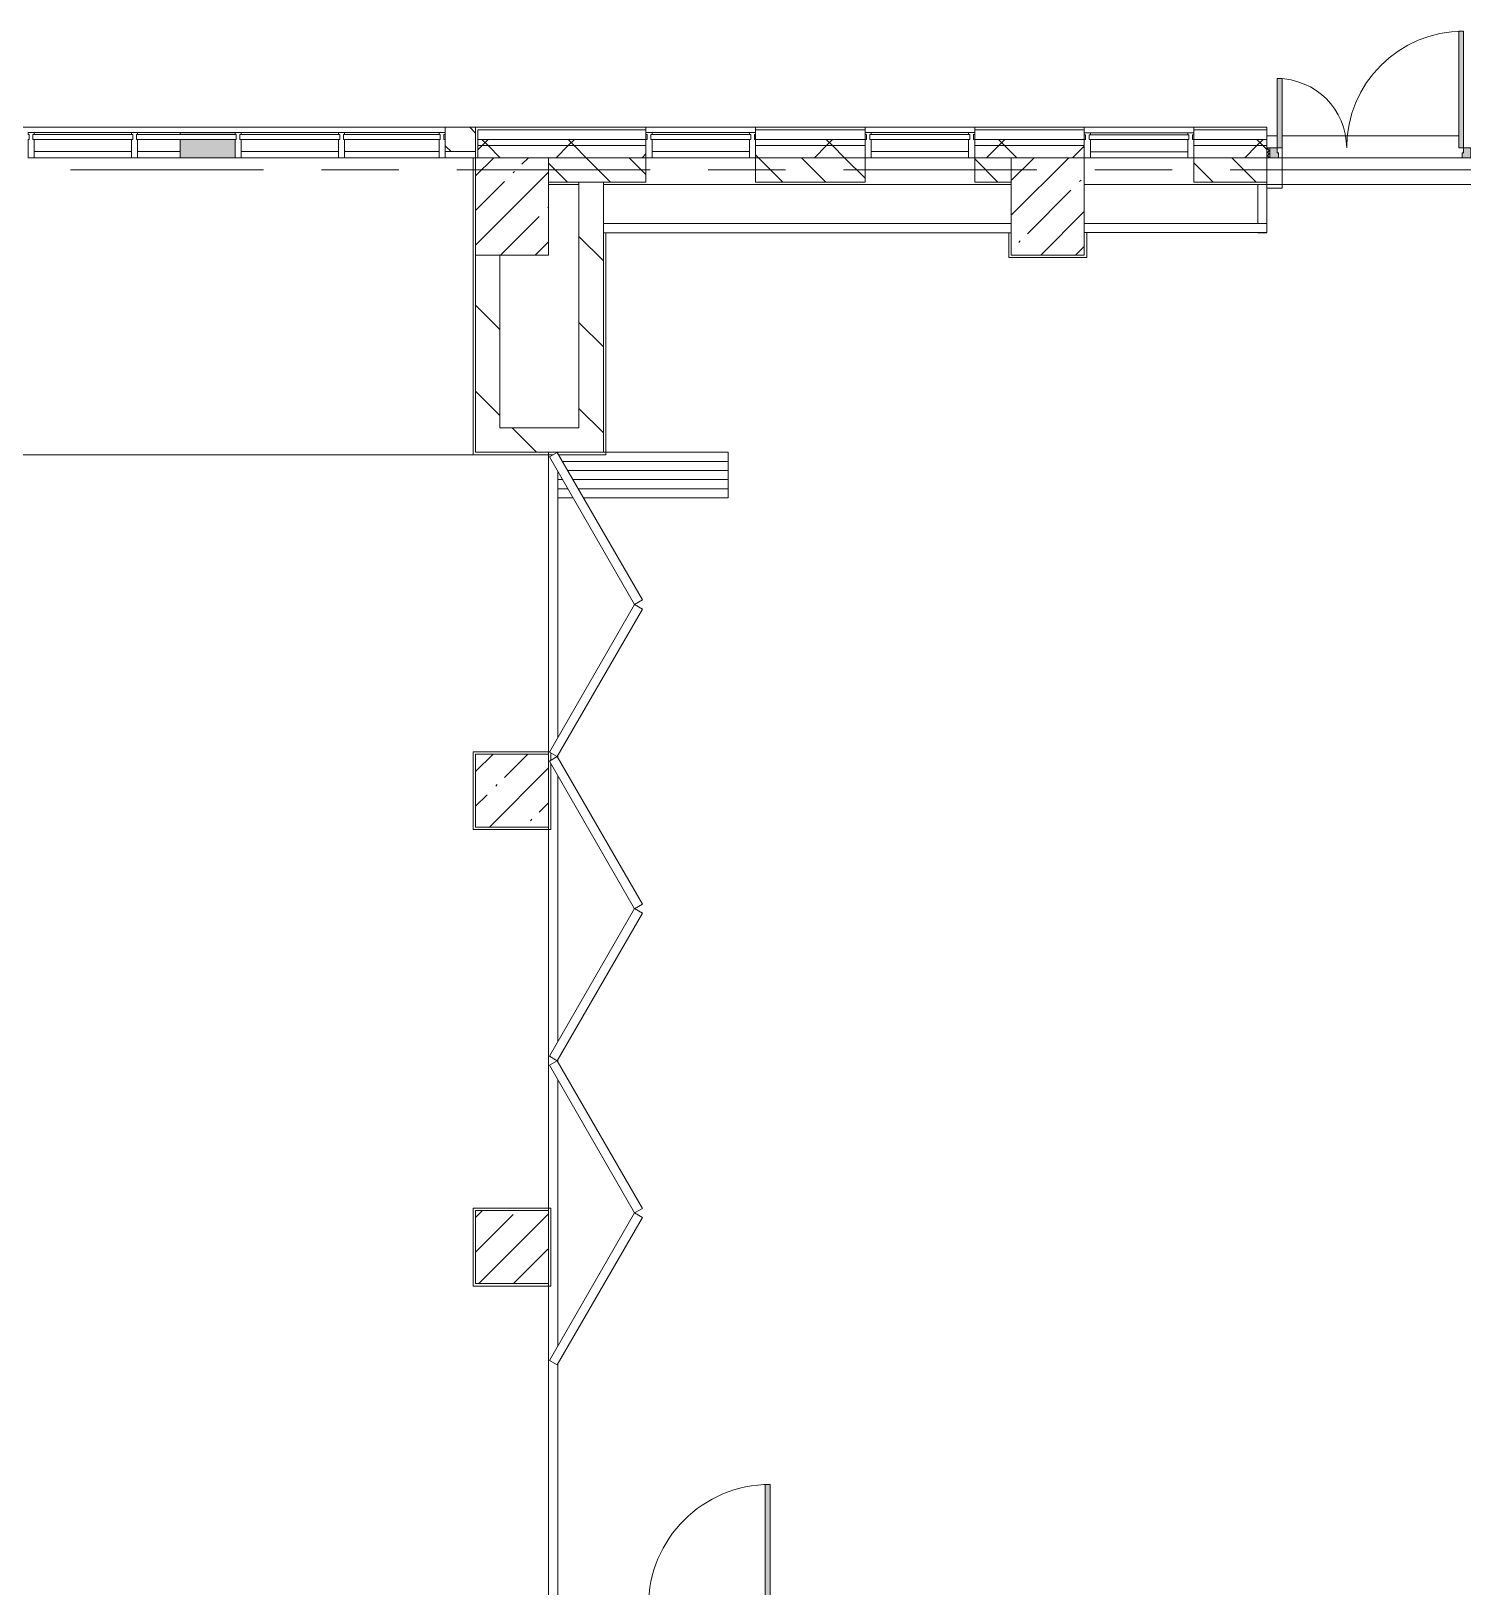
# Model space of a CAD drawing. Header units: millimetres. Extents: x 81676 to 276943, y -8553 to 29000.
# Drawn here: x 158023 to 169783, y 15358 to 28140 of the extents above; entities that cross this region are included whole.
import ezdxf

# ---------------------------------------------------------------- set-up
doc = ezdxf.new("R2010")
doc.units = ezdxf.units.MM
doc.linetypes.add('Осевая', pattern=[3175, 635, -476.25, 1587.5, -476.25])
for name, color, linetype, lineweight, true_color in [('A-DOOR-3', 7, 'Continuous', 5, 0xe2e2e2), ('A-DOOR-4', 7, 'Continuous', 5, 0xaaaaaa), ('A-DOOR-FRAM-2', 7, 'Continuous', 5, 0xe2e2e2), ('A-DOOR-FRAM-3', 7, 'Continuous', 5, 0xaaaaaa), ('A-FLOR-3', 7, 'Continuous', 5, 0xaaaaaa), ('A-GLAZ-CWMG-3', 7, 'Continuous', 5, 0x383e42)]:
    doc.layers.add(name, color=color, linetype=linetype, lineweight=lineweight, true_color=true_color)
for name, color, linetype, lineweight in [('A-GLAZ-CURT-1', 7, 'Continuous', 5), ('A-GLAZ-CWMG-2', 7, 'Continuous', 5), ('A-WALL', 7, 'Continuous', 9), ('A-WALL-6', 7, 'Continuous', 5), ('I-WALL-3', 7, 'Continuous', 5), ('S-COLS-1', 7, 'Continuous', 5), ('Оси', 7, 'Continuous', 9), ('Оси-2', 7, 'Осевая', 9)]:
    doc.layers.add(name, color=color, linetype=linetype, lineweight=lineweight)
pattern_1 = [(135, (147962.96, 0), (-176.7767, -176.7767), [])]
pattern_2 = [(135, (147962.96, 0), (-353.553, -353.553), [])]
pattern_3 = [(45, (147962.96, 0), (-353.5534, 353.5534), []), (135, (147962.96, 0), (-353.5534, -353.5534), [])]

# ---------------------------------------------------------------- blocks, each defined once
blk = doc.blocks.new('BSC_Колонна _Прямоугольная - 600х800-24078684-1_6_3_птичка')
at = {"layer": 'S-COLS-1'}
h = blk.add_hatch(dxfattribs=at)
h.set_pattern_fill('FP_53', color=256, style=0, pattern_type=2)
h.set_pattern_definition([(45, (-14010, -26700), (-285.123, 285.123), []), (45, (-13724.88, -26700), (-285.123, 285.123), [504.031, -100.806, 16.764, -84.042])])
h.paths.add_polyline_path([(-300, -400), (300, -400), (300, 400), (-300, 400), (-300, 200)])
for p, q in [((300, 400), (-300, 400)), ((-300, 400), (-300, -400)), ((300, -400), (300, 400)), ((-300, -400), (300, -400))]:
    blk.add_line(p, q, dxfattribs=at)
blk = doc.blocks.new('BSC_Колонна _Прямоугольная - 600х600-23295697-1_6_3_птичка')
at = {"layer": 'S-COLS-1'}
h = blk.add_hatch(dxfattribs=at)
h.set_pattern_fill('FP_56', color=256, style=0, pattern_type=2)
h.set_pattern_definition([(45, (-14010, -18150), (-285.123, 285.123), []), (45, (-13724.88, -18150), (-285.123, 285.123), [504.031, -100.806, 16.764, -84.042])])
h.paths.add_polyline_path([(-300, -300), (300, -300), (300, 300), (-300, 300), (-300, 281)])
for p, q in [((300, 300), (-300, 300)), ((-300, 300), (-300, -300)), ((300, -300), (300, 300)), ((-300, -300), (300, -300))]:
    blk.add_line(p, q, dxfattribs=at)
blk = doc.blocks.new('BSC_Колонна _Прямоугольная - 600х600-V30-1_6_3_птичка')
at = {"layer": 'S-COLS-1'}
h = blk.add_hatch(dxfattribs=at)
h.set_pattern_fill('FP_57', color=256, style=0, pattern_type=2)
h.set_pattern_definition([(45, (-14010, -21900), (-285.123, 285.123), []), (45, (-13724.88, -21900), (-285.123, 285.123), [504.031, -100.806, 16.764, -84.042])])
h.paths.add_polyline_path([(-300, -300), (300, -300), (300, 300), (-300, 300), (-300, -108)])
for p, q in [((300, 300), (-300, 300)), ((-300, 300), (-300, -300)), ((300, -300), (300, 300)), ((-300, -300), (300, -300))]:
    blk.add_line(p, q, dxfattribs=at)
blk = doc.blocks.new('Системная панель - Стекло - 40мм-22856102-1_6_3_птичка')
at = {"layer": 'A-GLAZ-CURT-1'}
h = blk.add_hatch(dxfattribs=at)
h.set_pattern_fill('FP_71', color=256, style=0, pattern_type=2)
h.set_pattern_definition([(45, (-17860.3, -26790), (-1414.21, 1414.21), [1000, -3000]), (45, (-18860.3, -27290), (-1414.21, 1414.21), [3000, -1000]), (45, (-16860.3, -27790), (-1414.21, 1414.21), [1000, -3000])])
h.paths.add_polyline_path([(176, -40), (410, -40), (410, 0), (-410, 0), (-410, -40), (-400, -40)])
for p, q in [((410, 0), (-410, 0)), ((-410, 0), (-410, -40)), ((410, -40), (410, 0)), ((-410, -40), (410, -40))]:
    blk.add_line(p, q, dxfattribs=at)
blk = doc.blocks.new('Прямоугольный импост - Импост структурный с накладкой - 160мм Темный-33186088-1_6_3_птичка')
at = {"layer": 'A-GLAZ-CWMG-2'}
for p, q in [((17760, 27307), (16960, 27307)), ((17760, 27150), (16960, 27150))]:
    blk.add_line(p, q, dxfattribs=at)
blk = doc.blocks.new('Прямоугольный импост - Импост структурный с накладкой - 190мм-22856094-1_6_3_птичка')
at = {"layer": 'A-GLAZ-CWMG-2'}
for p, q in [((-50, 40), (-50, 190)), ((-50, 190), (0, 190)), ((0, 190), (0, 40)), ((-40, 40), (-50, 40)), ((-50, -17), (-50, 0)), ((-50, 0), (-40, 0)), ((-40, 0), (-40, 40)), ((-10, 40), (-10, 0)), ((0, 40), (-10, 40)), ((-10, 0), (0, 0)), ((0, 0), (0, -17)), ((0, -17), (-50, -17))]:
    blk.add_line(p, q, dxfattribs=at)
blk = doc.blocks.new('Системная панель - Стекло - 40мм-V38-1_6_3_птичка')
at = {"layer": 'A-GLAZ-CURT-1'}
for p, q in [((410, 0), (-410, 0)), ((-410, 0), (-410, -40)), ((410, -40), (410, 0)), ((-410, -40), (410, -40))]:
    blk.add_line(p, q, dxfattribs=at)
blk = doc.blocks.new('Прямоугольный импост - Импост структурный с накладкой - 190мм-V39-1_6_3_птичка')
at = {"layer": 'A-GLAZ-CWMG-2'}
for p, q in [((-50, 40), (-50, 190)), ((-50, 190), (0, 190)), ((0, 190), (0, 40)), ((-40, 40), (-50, 40)), ((-50, -17), (-50, 0)), ((-50, 0), (-40, 0)), ((-40, 0), (-40, 40)), ((-10, 40), (-10, 0)), ((0, 40), (-10, 40)), ((-10, 0), (0, 0)), ((0, 0), (0, -17)), ((0, -17), (-50, -17))]:
    blk.add_line(p, q, dxfattribs=at)
blk = doc.blocks.new('Системная панель - Стекло - 40мм-V43-1_6_3_птичка')
at = {"layer": 'A-GLAZ-CURT-1'}
for p, q in [((410, 0), (-410, 0)), ((-410, 0), (-410, -40)), ((-410, -40), (410, -40)), ((410, -40), (410, 0))]:
    blk.add_line(p, q, dxfattribs=at)
blk = doc.blocks.new('Системная панель - Стекло - 40мм-22856068-1_6_3_птичка')
at = {"layer": 'A-GLAZ-CURT-1'}
h = blk.add_hatch(dxfattribs=at)
h.set_pattern_fill('FP_79', color=256, style=0, pattern_type=2)
h.set_pattern_definition([(45, (-11835.1, -26790), (-1414.21, 1414.21), [1000, -3000]), (45, (-12835.1, -27290), (-1414.21, 1414.21), [3000, -1000]), (45, (-10835.1, -27790), (-1414.21, 1414.21), [1000, -3000])])
h.paths.add_polyline_path([(400, -40), (410, -40), (410, 0), (-410, 0), (-410, -40), (-50, -40)])
for p, q in [((410, 0), (-410, 0)), ((-410, 0), (-410, -40)), ((-410, -40), (410, -40)), ((410, -40), (410, 0))]:
    blk.add_line(p, q, dxfattribs=at)
blk = doc.blocks.new('Системная панель - Стекло - 40мм-V44-1_6_3_птичка')
at = {"layer": 'A-GLAZ-CURT-1'}
for p, q in [((410, 0), (-410, 0)), ((-410, 0), (-410, -40)), ((-410, -40), (410, -40)), ((410, -40), (410, 0))]:
    blk.add_line(p, q, dxfattribs=at)
blk = doc.blocks.new('Системная панель - Стекло - 40мм-V45-1_6_3_птичка')
at = {"layer": 'A-GLAZ-CURT-1'}
for p, q in [((397.5, 0), (-397.5, 0)), ((-397.5, 0), (-397.5, -40)), ((397.5, -40), (397.5, 0)), ((-397.5, -40), (397.5, -40))]:
    blk.add_line(p, q, dxfattribs=at)
blk = doc.blocks.new('Прямоугольный импост - Импост структурный с накладкой - 160мм-20149069-1_6_3_птичка')
at = {"layer": 'A-GLAZ-CWMG-2'}
for p, q in [((9185, 27307), (8385, 27307)), ((9185, 27150), (8385, 27150))]:
    blk.add_line(p, q, dxfattribs=at)
blk = doc.blocks.new('Прямоугольный импост - Импост структурный с накладкой - 160мм-23251633-1_6_3_птичка')
at = {"layer": 'A-GLAZ-CWMG-2'}
for p, q in [((11285, 27307), (10935, 27307)), ((11285, 27307), (11285, 27290)), ((11285, 27250), (11285, 27150)), ((11285, 27150), (10935, 27150))]:
    blk.add_line(p, q, dxfattribs=at)
blk = doc.blocks.new('Прямоугольный импост - Импост структурный с накладкой - 190мм-23251634-1_6_3_птичка')
at = {"layer": 'A-GLAZ-CWMG-3'}
for points in [[(11735, 27290), (11735, 27307), (11285, 27307), (11285, 27290)], [(11735, 27100), (11735, 27250), (11285, 27250), (11285, 27100)]]:
    blk.add_hatch(color=256, dxfattribs=at).paths.add_polyline_path(points)
at = {"layer": 'A-GLAZ-CWMG-2'}
for p, q in [((11285, 27290), (11285, 27307)), ((11735, 27307), (11285, 27307)), ((11285, 27100), (11285, 27250)), ((11735, 27100), (11285, 27100))]:
    blk.add_line(p, q, dxfattribs=at)
blk = doc.blocks.new('Прямоугольный импост - Импост структурный с накладкой - 160мм-22794257-1_6_3_птичка')
at = {"layer": 'A-GLAZ-CWMG-2'}
for p, q in [((4935, 27307), (4160, 27307)), ((4935, 27150), (4160, 27150))]:
    blk.add_line(p, q, dxfattribs=at)
blk = doc.blocks.new('Прямоугольный импост - Импост структурный с накладкой - 190мм-20153711-1_6_3_птичка')
at = {"layer": 'A-GLAZ-CWMG-2'}
for p, q in [((-50, 40), (-50, 190)), ((-50, 190), (0, 190)), ((0, 190), (0, 40)), ((-40, 40), (-50, 40)), ((-50, -17), (-50, 0)), ((-50, 0), (-40, 0)), ((-40, 0), (-40, 40)), ((-10, 40), (-10, 0)), ((0, 40), (-10, 40)), ((-10, 0), (0, 0)), ((0, 0), (0, -17)), ((0, -17), (-50, -17))]:
    blk.add_line(p, q, dxfattribs=at)
blk = doc.blocks.new('Прямоугольный импост - Импост структурный с накладкой - 190мм-20153693-1_6_3_птичка')
at = {"layer": 'A-GLAZ-CWMG-2'}
for p, q in [((-25, 40), (-25, 190)), ((-25, 190), (25, 190)), ((25, 190), (25, 40)), ((-15, 40), (-25, 40)), ((-25, -17), (-25, 0)), ((-25, 0), (-15, 0)), ((-15, 0), (-15, 40)), ((15, 40), (15, 0)), ((25, 40), (15, 40)), ((15, 0), (25, 0)), ((25, 0), (25, -17)), ((25, -17), (-25, -17))]:
    blk.add_line(p, q, dxfattribs=at)
blk = doc.blocks.new('110_Дверь_СКБ_1Ст_Внутренняя1 - Д-13 1100x2100h_кладовая-33288301-1_6_3_птичка')
at = {"layer": 'A-DOOR-3'}
h = blk.add_hatch(color=256, dxfattribs=at)
h.paths.add_polyline_path([(533.2, 30), (537.5, 30), (537.5, 110), (512.5, 110), (512.5, 70), (502.5, 70), (502.5, 30), (522.5, 30)])
h.paths.add_polyline_path([(-512.5, 30), (-477.5, 30), (-477.5, 70), (-487.5, 70), (-487.5, 110), (-512.5, 110)])
at = {"layer": 'A-DOOR-4'}
h = blk.add_hatch(dxfattribs=at)
h.set_pattern_fill('FP_101', color=256, style=0, pattern_type=2)
h.set_pattern_definition([(135, (1751.41, 174.685), (-14.14214, -14.14214), []), (225, (1751.41, 174.685), (14.14214, -14.14214), [])])
h.paths.add_polyline_path([(537.5, -110), (562.5, -110), (562.5, 110), (537.5, 110), (537.5, 6.5)])
at = {"layer": 'A-DOOR-FRAM-2'}
for points in [[(472.5, 110), (512.5, 110), (512.5, 1110), (472.5, 1110), (472.5, 130)], [(-512.5, 110), (-497.5, 110), (-497.5, 118), (-567.5, 118), (-567.5, 110), (-537.5, 110)], [(-497.5, -110), (-497.5, 30), (-512.5, 30), (-512.5, -110)], [(562.5, 110), (592.5, 110), (592.5, 118), (522.5, 118), (522.5, 110), (546.8, 110)], [(537.5, -110), (533.2, 30), (522.5, 30), (522.5, -110)], [(-497.5, -118), (-497.5, -110), (-567.5, -114), (-567.5, -118), (-537.5, -118)], [(581.8, -118), (592.5, -118), (592.5, -110), (522.5, -110), (522.5, -118), (562.5, -118)]]:
    blk.add_hatch(color=256, dxfattribs=at).paths.add_polyline_path(points)
at = {"layer": 'A-DOOR-FRAM-3'}
h = blk.add_hatch(dxfattribs=at)
h.set_pattern_fill('FP_102', color=256, style=0, pattern_type=2)
h.set_pattern_definition([(45, (-371.384, 174.685), (-14.1421, 14.1421), []), (135, (-371.384, 174.685), (-14.1421, -14.1421), [])])
h.paths.add_polyline_path([(-512.5, -110), (-512.5, 110), (-537.5, 110), (-537.5, -110)])
at = {"layer": 'A-DOOR-4'}
for p, q in [((512.5, 1110), (472.5, 1110)), ((472.5, 1110), (472.5, 110)), ((512.5, 110), (512.5, 1110)), ((472.5, 110), (512.5, 110))]:
    blk.add_line(p, q, dxfattribs=at)
blk.add_arc((512.5, 110), 1000, 90, 180, dxfattribs=at)
at = {"layer": 'A-DOOR-FRAM-3'}
for p, q in [((-497.5, 118), (-567.5, 118)), ((-567.5, 118), (-567.5, 110)), ((-567.5, 110), (-497.5, 110)), ((-512.5, 110), (-537.5, 110)), ((-537.5, 110), (-537.5, -110)), ((-487.5, 110), (-512.5, 110)), ((-512.5, 110), (-512.5, 30)), ((-512.5, -110), (-512.5, 110)), ((-497.5, 110), (-512.5, 110)), ((-512.5, 110), (-512.5, 109)), ((-512.5, 109), (-497.5, 109)), ((-512.5, 30), (-477.5, 30)), ((-497.5, 30), (-512.5, 30)), ((-512.5, 30), (-512.5, -110)), ((-497.5, 110), (-497.5, 118)), ((-497.5, 109), (-497.5, 110)), ((-497.5, -110), (-497.5, 30)), ((-487.5, 70), (-487.5, 110)), ((-477.5, 70), (-487.5, 70)), ((-477.5, 30), (-477.5, 70)), ((512.5, 70), (502.5, 70)), ((502.5, 70), (502.5, 30)), ((502.5, 30), (537.5, 30)), ((512.5, 110), (512.5, 70)), ((537.5, 110), (512.5, 110)), ((592.5, 118), (522.5, 118)), ((522.5, 118), (522.5, 110)), ((537.5, 110), (522.5, 110)), ((522.5, 110), (522.5, 109)), ((522.5, 110), (592.5, 110)), ((522.5, 109), (537.5, 109)), ((537.5, 30), (522.5, 30)), ((522.5, 30), (522.5, -110)), ((537.5, 30), (537.5, 110)), ((562.5, 110), (537.5, 110)), ((537.5, 110), (537.5, -110)), ((537.5, 109), (537.5, 110)), ((537.5, -110), (537.5, 30)), ((562.5, -110), (562.5, 110)), ((592.5, 110), (592.5, 118)), ((-497.5, -110), (-567.5, -110)), ((-567.5, -110), (-567.5, -118)), ((-567.5, -118), (-497.5, -118)), ((-537.5, -110), (-512.5, -110)), ((-512.5, -110), (-497.5, -110)), ((-497.5, -118), (-497.5, -110)), ((522.5, -110), (537.5, -110)), ((592.5, -110), (522.5, -110)), ((522.5, -110), (522.5, -118)), ((522.5, -118), (592.5, -118)), ((537.5, -110), (562.5, -110)), ((592.5, -118), (592.5, -110))]:
    blk.add_line(p, q, dxfattribs=at)
blk = doc.blocks.new('DOR__перегородка__Прямоугольная - ТП-2_ Вн_ДПГ_9480х4200h_2-23998078-1_6_3_птичка')
at = {"layer": 'A-DOOR-4'}
for p, q in [((0, 0), (2650, 0)), ((3250, 0), (6400, 0)), ((7000, 0), (9480, 0)), ((0, -75), (1987, -75)), ((2137, -75), (4324, -75)), ((4474, -75), (4487, -75)), ((4637, -75), (6824, -75)), ((6974, -75), (6985, -75)), ((7135, -75), (9323, -75)), ((9105, -201), (9105, -75)), ((9180, -158), (9180, -75)), ((9255, -114), (9255, -75)), ((9405, -1474), (9405, -114)), ((9473, -75), (9480, -75)), ((9180, -1474), (9180, -244)), ((9255, -1474), (9255, -201)), ((9330, -1474), (9330, -158)), ((9105, -1474), (9105, -288)), ((9480, -1474), (9480, -450)), ((9105, -1474), (9480, -1474))]:
    blk.add_line(p, q, dxfattribs=at)
at = {"layer": 'A-DOOR-FRAM-3'}
for p, q in [((2019, -7), (1982, -72)), ((1982, -72), (3194, -772)), ((3231, -707), (2019, -7)), ((4443, -7), (3230, -707)), ((3268, -772), (4480, -72)), ((4480, -72), (4443, -7)), ((4518, -7), (4481, -72)), ((4481, -72), (5693, -772)), ((5731, -707), (4518, -7)), ((6942, -7), (5730, -707)), ((5767, -772), (6980, -72)), ((6980, -72), (6942, -7)), ((7017, -7), (6979, -72)), ((6979, -72), (8192, -772)), ((8229, -707), (7017, -7)), ((9441, -7), (8229, -707)), ((8267, -772), (9479, -72)), ((9479, -72), (9441, -7)), ((3194, -772), (3231, -707)), ((3230, -707), (3268, -772)), ((5693, -772), (5731, -707)), ((5730, -707), (5767, -772)), ((8192, -772), (8229, -707)), ((8229, -707), (8267, -772))]:
    blk.add_line(p, q, dxfattribs=at)
blk = doc.blocks.new('Прямоугольный импост - Импост структурный с накладкой - 190мм-22856098-1_6_3_птичка')
at = {"layer": 'A-GLAZ-CWMG-2'}
for p, q in [((0, 190), (-50, 190)), ((-50, 190), (-50, 40)), ((0, 40), (0, 190)), ((-50, 40), (-40, 40)), ((-40, 0), (-50, 0)), ((-50, 0), (-50, -17)), ((-40, 40), (-40, 0)), ((-10, 0), (-10, 40)), ((-10, 40), (0, 40)), ((0, 0), (-10, 0)), ((0, -17), (0, 0)), ((-50, -17), (0, -17))]:
    blk.add_line(p, q, dxfattribs=at)
blk = doc.blocks.new('Прямоугольный импост - Импост структурный с накладкой - 190мм-V73-1_6_3_птичка')
at = {"layer": 'A-GLAZ-CWMG-2'}
for p, q in [((0, 190), (-50, 190)), ((-50, 190), (-50, 40)), ((0, 40), (0, 188)), ((-50, 40), (-40, 40)), ((-40, 0), (-50, 0)), ((-50, 0), (-50, -17)), ((-40, 40), (-40, 0)), ((-10, 0), (-10, 40)), ((-10, 40), (0, 40)), ((0, 0), (-10, 0)), ((0, -17), (0, 0)), ((-50, -17), (0, -17))]:
    blk.add_line(p, q, dxfattribs=at)
blk = doc.blocks.new('BSC_Колонна _Прямоугольная - 600х800-V137-1_6_3_птичка')
at = {"layer": 'S-COLS-1'}
h = blk.add_hatch(dxfattribs=at)
h.set_pattern_fill('FP_151', color=256, style=0, pattern_type=2)
h.set_pattern_definition([(45, (-18410.26, -26700), (-285.123, 285.123), []), (45, (-18125.13, -26700), (-285.123, 285.123), [504.031, -100.806, 16.764, -84.042])])
h.paths.add_polyline_path([(-126, -400), (300, -400), (300, 400), (-300, 400), (-300, -400)])
for p, q in [((300, 400), (-300, 400)), ((-300, 400), (-300, -400)), ((300, -400), (300, 400)), ((-300, -400), (300, -400))]:
    blk.add_line(p, q, dxfattribs=at)
blk = doc.blocks.new('110_Дверь_СКБ_2Ст_Наружная - ДН-1_л_ Двухстворчатая 1450 х3300 _h_ в свету с верхним остеклением-23567691-1_6_3_птичка')
at = {"layer": 'A-DOOR-3'}
for points in [[(785, -45), (785, 915), (745, 915), (745, -45)], [(-705, -45), (-705, 525), (-745, 525), (-745, -45)]]:
    blk.add_hatch(color=256, dxfattribs=at).paths.add_polyline_path(points)
h = blk.add_hatch(color=256, dxfattribs=at)
h.paths.add_polyline_path([(785, -125), (845, -125), (845, -45), (785, -45), (785, -85), (775, -85), (775, -125)])
h.paths.add_polyline_path([(-805, -125), (-735, -125), (-735, -85), (-745, -85), (-745, -45), (-805, -45), (-805, -51)])
at = {"layer": 'A-DOOR-4'}
h = blk.add_hatch(dxfattribs=at)
h.set_pattern_fill('FP_166', color=256, style=0, pattern_type=2)
h.set_pattern_definition([(135, (1501.41, 189.685), (-14.14214, -14.14214), []), (225, (1501.41, 189.685), (14.14214, -14.14214), [])])
h.paths.add_polyline_path([(845, -125), (870, -125), (870, -45), (845, -45), (845, -85)])
at = {"layer": 'A-DOOR-FRAM-3'}
h = blk.add_hatch(dxfattribs=at)
h.set_pattern_fill('FP_167', color=256, style=0, pattern_type=2)
h.set_pattern_definition([(45, (-621.384, 189.685), (-14.1421, 14.1421), []), (135, (-621.384, 189.685), (-14.1421, -14.1421), [])])
h.paths.add_polyline_path([(-805, -125), (-811, -45), (-830, -51), (-830, -125), (-811, -125)])
at = {"layer": 'A-DOOR-4'}
for p, q in [((785, 915), (745, 915)), ((745, 915), (745, -45)), ((785, -45), (785, 915)), ((-745, 525), (-745, -45)), ((-705, 525), (-745, 525)), ((-705, -45), (-705, 525)), ((-745, -45), (-705, -45)), ((745, -45), (785, -45))]:
    blk.add_line(p, q, dxfattribs=at)
for centre, radius, start, end in [((785, -45), 960, 90, 180), ((-745, -45), 570, 0, 90)]:
    blk.add_arc(centre, radius, start, end, dxfattribs=at)
at = {"layer": 'A-DOOR-FRAM-3'}
for p, q in [((-805, -45), (-830, -45)), ((-830, -45), (-830, -125)), ((-830, -125), (-805, -125)), ((-745, -45), (-805, -45)), ((-805, -45), (-805, -125)), ((-805, -125), (-805, -45)), ((-805, -125), (-735, -125)), ((-745, -85), (-745, -45)), ((-735, -85), (-745, -85)), ((-735, -125), (-735, -85)), ((785, -85), (775, -85)), ((775, -85), (775, -125)), ((775, -125), (845, -125)), ((785, -45), (785, -85)), ((845, -45), (785, -45)), ((845, -125), (845, -45)), ((870, -45), (845, -45)), ((845, -45), (845, -125)), ((845, -125), (870, -125)), ((870, -125), (870, -45))]:
    blk.add_line(p, q, dxfattribs=at)
blk = doc.blocks.new('Системная панель - Стекло - 40мм-V154-1_6_3_птичка')
at = {"layer": 'A-GLAZ-CURT-1'}
for p, q in [((410, 0), (-410, 0)), ((-410, 0), (-410, -40)), ((410, -40), (410, 0)), ((-410, -40), (410, -40))]:
    blk.add_line(p, q, dxfattribs=at)
blk = doc.blocks.new('Зашивка приборов отопления12 - Зашивка приборов отопления-33278990-1_6_3_птичка')
at = {"layer": 'A-WALL-6'}
for p, q in [((37640, 23400), (34290, 23400)), ((34290, 23079), (37640, 23079)), ((37640, 23079), (34290, 23079)), ((34290, 23004), (37640, 23004))]:
    blk.add_line(p, q, dxfattribs=at)
blk = doc.blocks.new('Зашивка приборов отопления13 - Зашивка приборов отопления-33279120-1_6_3_птичка')
at = {"layer": 'A-WALL-6'}
for p, q in [((20136, 26880), (18710, 26880)), ((20136, 26880), (20136, 26560)), ((20136, 26560), (20136, 26880)), ((20210, 26560), (20210, 26880)), ((18710, 26560), (20136, 26560)), ((18710, 26485), (20210, 26485)), ((20210, 26560), (20136, 26560)), ((20136, 26484), (20210, 26484)), ((20210, 26485), (20210, 26560))]:
    blk.add_line(p, q, dxfattribs=at)

msp = doc.modelspace()

# ---------------------------------------------------------------- hatches: boundary and pattern name
at = {"layer": 'A-WALL-6'}
h = msp.add_hatch(dxfattribs=at)
h.set_pattern_fill('FP_65', color=256, style=0, pattern_type=2)
h.set_pattern_definition(pattern_1)
h.paths.add_polyline_path([(161653, 27150), (161673, 27150), (161673, 27350), (161423.2, 27350), (161423.2, 27150)])
h.paths.add_polyline_path([(152023, 27150), (152073, 27150), (152073, 27350), (152023, 27350), (152023, 27247.7)])
h = msp.add_hatch(dxfattribs=at)
h.set_pattern_fill('FP_54', color=256, style=0, pattern_type=2)
h.set_pattern_definition(pattern_3)
h.paths.add_polyline_path([(181723, 27200), (181723, 27250), (179873, 27250), (179873, 27200), (181683.4, 27200)])
h.paths.add_polyline_path([(168173, 27200), (168173, 27250), (167573.2, 27250), (167573.2, 27200)])
h.paths.add_polyline_path([(169873, 27200), (178773, 27200), (178773, 27250), (169873, 27250), (169873, 27210)])
h.paths.add_polyline_path([(165773.2, 27200), (166673.2, 27200), (166673.2, 27250), (165773.2, 27250), (165773.2, 27210)])
h.paths.add_polyline_path([(163073.2, 27200), (163073.2, 27250), (161693, 27250), (161693, 27200), (162273, 27200)])
h.paths.add_polyline_path([(164873.2, 27200), (164873.2, 27250), (163973.2, 27250), (163973.2, 27200), (164561.9, 27200)])
h = msp.add_hatch(dxfattribs=at)
h.set_pattern_fill('FP_54', color=256, style=0, pattern_type=2)
h.set_pattern_definition(pattern_3)
h.paths.add_polyline_path([(173773, 27100), (178741, 27102), (178741, 27110), (178773, 27115.5), (178773, 27200), (169873, 27200), (169873, 27100), (171076.1, 27100)])
h.paths.add_polyline_path([(162723, 27100), (163073.2, 27100), (163073.2, 27200), (161693, 27200), (161693, 27100), (162273, 27100)])
h.paths.add_polyline_path([(164873.2, 27100), (164873.2, 27200), (163973.2, 27197.6), (163973.2, 27100)])
h.paths.add_polyline_path([(180973, 27100), (181673, 27100), (181673, 27200), (179873, 27200), (179873, 27110), (179905, 27109.2), (179905, 27102), (180472.4, 27100)])
h.paths.add_polyline_path([(165773.2, 27100), (166673.2, 27100), (166673.2, 27200), (165773.2, 27200), (165773.2, 27166.5)])
h.paths.add_polyline_path([(168173, 27100), (168173, 27200), (167573.2, 27200), (167573.2, 27100)])
h = msp.add_hatch(dxfattribs=at)
h.set_pattern_fill('FP_65', color=256, style=0, pattern_type=2)
h.set_pattern_definition(pattern_1)
h.paths.add_polyline_path([(166073.2, 26900), (166073.2, 27100), (165773.2, 27100), (165773.2, 26900)])
h.paths.add_polyline_path([(162273, 26900), (163073.2, 26900), (163073.2, 27100), (162273, 27100), (162273, 26995.1)])
h.paths.add_polyline_path([(168173, 26900), (168173, 27100), (167573.2, 27100), (167573.2, 26900)])
h.paths.add_polyline_path([(163973.2, 26900), (164873.2, 26900), (164873.2, 27100), (163973.2, 27100), (163973.2, 26930.5)])
at = {"layer": 'I-WALL-3'}
h = msp.add_hatch(dxfattribs=at)
h.set_pattern_fill('FP_64', color=256, style=0, pattern_type=2)
h.set_pattern_definition(pattern_2)
h.paths.add_polyline_path([(162723, 24680), (162723, 26900), (162523, 26900), (162523, 24680)])
h = msp.add_hatch(dxfattribs=at)
h.set_pattern_fill('FP_64', color=256, style=0, pattern_type=2)
h.set_pattern_definition(pattern_2)
h.paths.add_polyline_path([(161873.2, 24680), (161873.2, 26300), (161673.2, 26300), (161673.2, 24680)])
h = msp.add_hatch(dxfattribs=at)
h.set_pattern_fill('FP_64', color=256, style=0, pattern_type=2)
h.set_pattern_definition(pattern_2)
h.paths.add_polyline_path([(161873.2, 24680), (162523, 24680), (162523, 24880), (161873.2, 24880), (161873.2, 24791.7)])

# ---------------------------------------------------------------- linework, layer by layer
at = {"layer": 'A-FLOR-3'}
for p, q in [((158848, 27100), (158048, 27100)), ((159248, 27100), (158898, 27100)), ((160548.2, 27100), (159748.2, 27100)), ((161373.2, 27100), (160598.2, 27100)), ((161673, 27100), (161423.2, 27100)), ((161653, 24660), (161653, 27100)), ((168298, 27180), (168298, 26849)), ((168298, 26849), (168173.4, 26849)), ((162743, 26484), (162743, 24660)), ((166053.2, 26280), (166053.2, 26484)), ((166693.2, 26485), (166693.2, 26280)), ((166693.2, 26280), (166053.2, 26280)), ((157673, 24660), (162311.8, 24660)), ((162743, 24660), (162355.6, 24660)), ((161653, 21580), (161653, 22220)), ((161653, 22220), (162281.6, 22220)), ((162293, 22209.1), (162293, 22149.8)), ((162293, 22119.1), (162293, 21580)), ((162293, 21580), (161653, 21580)), ((161653, 17830), (161653, 18470)), ((161653, 18470), (162293, 18470)), ((162293, 18470), (162293, 17830)), ((162293, 17830), (161653, 17830))]:
    msp.add_line(p, q, dxfattribs=at)
at = {"layer": 'A-WALL'}
for p, q in [((161693, 27100), (161693, 27330)), ((161693, 27330), (163073.2, 27330)), ((161693, 27250), (163073.2, 27250)), ((163973.2, 27330), (164873.2, 27330)), ((163973.2, 27250), (164873.2, 27250)), ((165773.2, 27330), (166673.2, 27330)), ((165773.2, 27250), (166673.2, 27250)), ((167573.2, 27330), (168173, 27330)), ((167573.2, 27250), (168173, 27250)), ((161693, 27200), (163073.2, 27200)), ((162273, 27100), (163073.2, 27100)), ((163073.2, 27100), (162273, 27100)), ((163973.2, 27200), (164873.2, 27200)), ((163973.2, 27100), (164873.2, 27100)), ((164873.2, 27100), (163973.2, 27100)), ((165773.2, 27200), (166673.2, 27200)), ((165773.2, 27100), (166073.2, 27100)), ((166073.2, 27100), (165773.2, 27100)), ((167573.2, 27200), (168173, 27200)), ((167573.2, 27100), (168173, 27100)), ((168173, 27100), (167573.2, 27100)), ((162723, 26900), (162523, 26900))]:
    msp.add_line(p, q, dxfattribs=at)
at = {"layer": 'A-WALL-6'}
for p, q in [((152023, 27350), (164873.2, 27350)), ((161423.2, 27350), (161423.2, 27150)), ((161673, 27350), (161673, 27100)), ((163073.2, 27100), (163073.2, 27350)), ((163973.2, 27350), (163973.2, 27100)), ((168173, 27350), (164873.2, 27350)), ((164873.2, 27100), (164873.2, 27350)), ((165773.2, 27350), (165773.2, 27100)), ((166673.2, 27100), (166673.2, 27350)), ((167573.2, 27350), (167573.2, 27100)), ((168173, 27180), (168173, 27350)), ((168173, 27280), (168258, 27280)), ((168298, 27280), (169748, 27280)), ((161423.2, 27150), (161673, 27150)), ((163073.2, 26900), (163073.2, 27100)), ((163923.2, 27100), (163123.2, 27100)), ((163973.2, 27100), (163973.2, 26900)), ((164873.2, 26900), (164873.2, 27100)), ((165723.2, 27100), (164923.2, 27100)), ((165773.2, 27100), (165773.2, 26900)), ((167523.3, 27100), (166722.8, 27100)), ((167573.2, 27100), (167573.2, 26900)), ((168173, 26900), (168173, 27100)), ((169778, 27100), (168268, 27100)), ((162273, 26900), (162523, 26900)), ((162723, 26900), (163073.2, 26900)), ((163973.2, 26900), (164873.2, 26900)), ((165773.2, 26900), (166073.2, 26900)), ((167573.2, 26900), (168173, 26900))]:
    msp.add_line(p, q, dxfattribs=at)
at = {"layer": 'I-WALL-3'}
for p, q in [((163123.2, 27100), (163923.2, 27100)), ((164923.2, 27100), (165723.2, 27100)), ((166722.8, 27100), (167523.3, 27100)), ((168268, 27100), (169778, 27100)), ((162523, 26880), (162273, 26880)), ((162523, 26900), (162523, 24880)), ((162723, 24680), (162723, 26900)), ((166073.2, 26880), (162723, 26880)), ((168173, 26880), (166673.2, 26880)), ((168173, 26900), (168173, 26880)), ((169873, 26880), (168173.4, 26880)), ((161673.2, 26300), (161673.2, 24680)), ((161873.2, 24880), (161873.2, 26300)), ((162523, 24880), (161873.2, 24880)), ((161673.2, 24680), (162723, 24680))]:
    msp.add_line(p, q, dxfattribs=at)
at = {"layer": 'Оси'}
msp.add_line((169253.4, 27000), (181753.4, 27000), dxfattribs=at)
at = {"layer": 'Оси-2'}
msp.add_line((157234.2, 27000), (169253.4, 27000), dxfattribs=at)

# ---------------------------------------------------------------- block references
at = {"layer": 'A-DOOR-4'}
for name, p in [('110_Дверь_СКБ_2Ст_Наружная - ДН-1_л_ Двухстворчатая 1450 х3300 _h_ в свету с верхним остеклением-23567691-1_6_3_птичка', (169003.5, 27225)), ('110_Дверь_СКБ_1Ст_Внутренняя1 - Д-13 1100x2100h_кладовая-33288301-1_6_3_птичка', (163580.5, 15090))]:
    msp.add_blockref(name, p, dxfattribs=at)
at = {"layer": 'A-DOOR-4', "rotation": 90.00000000000044}
msp.add_blockref('DOR__перегородка__Прямоугольная - ТП-2_ Вн_ДПГ_9480х4200h_2-23998078-1_6_3_птичка', (162273, 15200), dxfattribs=at)
at = {"layer": 'A-GLAZ-CURT-1'}
for name, p in [('Системная панель - Стекло - 40мм-V43-1_6_3_птичка', (158448, 27290)), ('Системная панель - Стекло - 40мм-22856068-1_6_3_птичка', (159298.1, 27290)), ('Системная панель - Стекло - 40мм-V44-1_6_3_птичка', (160148.2, 27290)), ('Системная панель - Стекло - 40мм-V45-1_6_3_птичка', (160985.7, 27290)), ('Системная панель - Стекло - 40мм-V154-1_6_3_птичка', (163523.2, 27290)), ('Системная панель - Стекло - 40мм-22856102-1_6_3_птичка', (165323.2, 27290)), ('Системная панель - Стекло - 40мм-V38-1_6_3_птичка', (167123.2, 27288.3))]:
    msp.add_blockref(name, p, dxfattribs=at)
at = {"layer": 'A-GLAZ-CWMG-2', "extrusion": (0, 0, -1), "rotation": 180}
for name, p in [('Прямоугольный импост - Импост структурный с накладкой - 190мм-20153693-1_6_3_птичка', (-158023, 27290)), ('Прямоугольный импост - Импост структурный с накладкой - 190мм-20153693-1_6_3_птичка', (-158873, 27290)), ('Прямоугольный импост - Импост структурный с накладкой - 190мм-20153693-1_6_3_птичка', (-159723.2, 27290)), ('Прямоугольный импост - Импост структурный с накладкой - 190мм-20153693-1_6_3_птичка', (-160573.2, 27290)), ('Прямоугольный импост - Импост структурный с накладкой - 190мм-20153711-1_6_3_птичка', (-161423.2, 27290)), ('Прямоугольный импост - Импост структурный с накладкой - 190мм-22856094-1_6_3_птичка', (-163973.2, 27290)), ('Прямоугольный импост - Импост структурный с накладкой - 190мм-22856094-1_6_3_птичка', (-165773.2, 27290)), ('Прямоугольный импост - Импост структурный с накладкой - 190мм-V39-1_6_3_птичка', (-167573.2, 27288.3))]:
    msp.add_blockref(name, p, dxfattribs=at)
at = {"layer": 'A-GLAZ-CWMG-2'}
for name, p in [('Прямоугольный импост - Импост структурный с накладкой - 160мм-20149069-1_6_3_птичка', (149663, 0)), ('Прямоугольный импост - Импост структурный с накладкой - 160мм-23251633-1_6_3_птичка', (147963, 0)), ('Прямоугольный импост - Импост структурный с накладкой - 190мм-23251634-1_6_3_птичка', (147963, 0)), ('Прямоугольный импост - Импост структурный с накладкой - 160мм-20149069-1_6_3_птичка', (151363.2, 0)), ('Прямоугольный импост - Импост структурный с накладкой - 160мм-22794257-1_6_3_птичка', (156438.2, 0)), ('Прямоугольный импост - Импост структурный с накладкой - 160мм Темный-33186088-1_6_3_птичка', (146163, 0)), ('Прямоугольный импост - Импост структурный с накладкой - 160мм Темный-33186088-1_6_3_птичка', (147963, 0)), ('Прямоугольный импост - Импост структурный с накладкой - 160мм Темный-33186088-1_6_3_птичка', (149763, -1.7))]:
    msp.add_blockref(name, p, dxfattribs=at)
at = {"layer": 'A-GLAZ-CWMG-2', "rotation": 180}
for name, p in [('Прямоугольный импост - Импост структурный с накладкой - 190мм-22856098-1_6_3_птичка', (163073.2, 27290)), ('Прямоугольный импост - Импост структурный с накладкой - 190мм-22856098-1_6_3_птичка', (164873.2, 27290)), ('Прямоугольный импост - Импост структурный с накладкой - 190мм-V73-1_6_3_птичка', (166673.2, 27288.3))]:
    msp.add_blockref(name, p, dxfattribs=at)
at = {"layer": 'A-WALL-6'}
for name, p in [('Зашивка приборов отопления12 - Зашивка приборов отопления-33278990-1_6_3_птичка', (128433.2, 3480)), ('Зашивка приборов отопления13 - Зашивка приборов отопления-33279120-1_6_3_птичка', (147963, 0))]:
    msp.add_blockref(name, p, dxfattribs=at)
at = {"layer": 'S-COLS-1'}
for name, p in [('BSC_Колонна _Прямоугольная - 600х800-24078684-1_6_3_птичка', (161973, 26700)), ('BSC_Колонна _Прямоугольная - 600х800-V137-1_6_3_птичка', (166373.2, 26700)), ('BSC_Колонна _Прямоугольная - 600х600-V30-1_6_3_птичка', (161973, 21900)), ('BSC_Колонна _Прямоугольная - 600х600-23295697-1_6_3_птичка', (161973, 18150))]:
    msp.add_blockref(name, p, dxfattribs=at)

doc.saveas('drawing.dxf')
